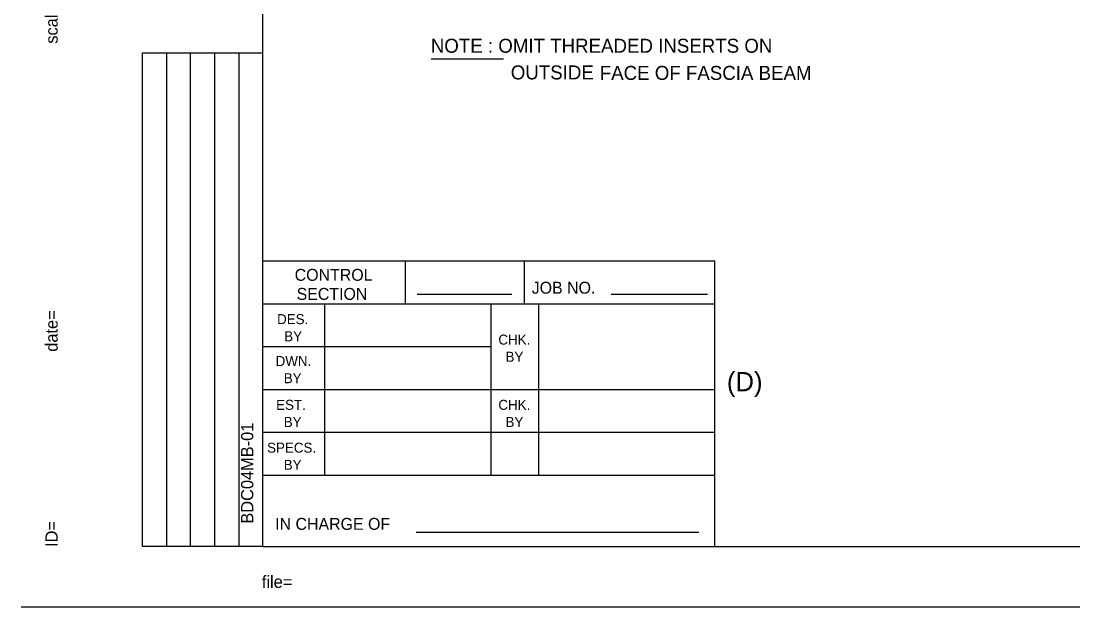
# Model space of a CAD drawing. Extents: x 499999.87 to 500002.82, y 499999.96 to 500001.79.
# Drawn here: x 499999.866 to 500000.592, y 499999.958 to 500000.362 of the extents above; entities that cross this region are included whole.
import ezdxf

# ---------------------------------------------------------------- set-up
doc = ezdxf.new("R2010")
doc.units = 0
for name, color, linetype in [('1', 7, 'Continuous'), ('2', 7, 'Continuous'), ('39', 7, 'Continuous')]:
    doc.layers.add(name, color=color, linetype=linetype)

msp = doc.modelspace()

# ---------------------------------------------------------------- linework, layer by layer
at = {"layer": '1'}
for p, q in [((500000.03314, 500000), (500000.03314, 500001.75)), ((499999.95013, 500000), (499999.95013, 500000.34022)), ((499999.95013, 500000.34022), (500000.03314, 500000.34022)), ((499999.96686, 500000), (499999.96686, 500000.34022)), ((499999.98327, 500000), (499999.98327, 500000.34022)), ((500000, 500000), (500000, 500000.34022)), ((500000.01673, 500000), (500000.01673, 500000.34022)), ((500000.03314, 500000), (499999.95013, 500000)), ((500000.03314, 500000), (500002.78314, 500000)), ((499999.86647, 499999.95833), (500002.8248, 499999.95833))]:
    msp.add_line(p, q, dxfattribs=at)
at = {"layer": '2'}
msp.add_line((500000.14928, 500000.33596), (500000.19915, 500000.33596), dxfattribs=at)
at = {"layer": '39'}
for p, q in [((500000.03314, 500000.19685), (500000.34482, 500000.19685)), ((500000.03314, 500000), (500000.03314, 500000.19685)), ((500000.13156, 500000.16732), (500000.13156, 500000.19685)), ((500000.21358, 500000.16732), (500000.21358, 500000.19685)), ((500000.34482, 500000), (500000.34482, 500000.19685)), ((500000.13944, 500000.17388), (500000.20472, 500000.17388)), ((500000.27329, 500000.17388), (500000.33957, 500000.17388)), ((500000.03314, 500000.16732), (500000.34482, 500000.16732)), ((500000.07579, 500000.04921), (500000.07579, 500000.16732)), ((500000.19062, 500000.04921), (500000.19062, 500000.16732)), ((500000.22343, 500000.04921), (500000.22343, 500000.16732)), ((500000.03314, 500000.1378), (500000.19062, 500000.1378)), ((500000.03314, 500000.10827), (500000.34482, 500000.10827)), ((500000.03314, 500000.07874), (500000.34482, 500000.07874)), ((500000.03314, 500000.04921), (500000.34482, 500000.04921)), ((500000.13878, 500000.00984), (500000.33366, 500000.00984)), ((500000.03314, 500000), (500000.34482, 500000))]:
    msp.add_line(p, q, dxfattribs=at)

# ---------------------------------------------------------------- texts
at = {"layer": '1'}
for s, height, p in [('scale=', 0.008433, (499999.89173, 500000.34646)), ('.......time......', 0.000122, (499999.89173, 500000.17126)), ('date=', 0.008433, (499999.89173, 500000.13419)), ('BDC04MB-01', 0.008433, (500000.02657, 500000.01575)), ('............who............', 0.000122, (499999.89173, 500000.02198)), ('ID=', 0.008433, (499999.89173, 499999.99967))]:
    msp.add_text(s, height=height, rotation=90, dxfattribs=at).set_placement(p)
for s, height, p in [('NOTE : OMIT THREADED INSERTS ON', 0.0096319, (500000.14895, 500000.34022)), ('OUTSIDE', 0.009632, (500000.20407, 500000.32185)), ('FACE OF FASCIA BEAM', 0.0096319, (500000.26542, 500000.32152)), ('CONTROL', 0.008203, (500000.05512, 500000.18307)), ('JOB NO.', 0.008203, (500000.2185, 500000.17421)), ('SECTION', 0.008203, (500000.05643, 500000.16995)), ('DES.', 0.00689, (500000.04298, 500000.15322)), ('BY', 0.00689, (500000.0479, 500000.1414)), ('CHK.', 0.00689, (500000.19554, 500000.13911)), ('BY', 0.00689, (500000.20046, 500000.1273)), ('DWN.', 0.00689, (500000.04199, 500000.12434)), ('BY', 0.00689, (500000.04757, 500000.11253)), ('(D)', 0.013254, (500000.35302, 500000.10696)), ('EST.', 0.00689, (500000.04232, 500000.09416)), ('CHK.', 0.00689, (500000.19554, 500000.09416)), ('BY', 0.00689, (500000.04757, 500000.08235)), ('BY', 0.00689, (500000.20046, 500000.08235)), ('SPECS.', 0.00689, (500000.03609, 500000.06463)), ('BY', 0.00689, (500000.04757, 500000.05282)), ('IN CHARGE OF', 0.0082028, (500000.04167, 500000.01148)), ('file=', 0.008433, (500000.03248, 499999.97146)), ('...................bob..................', 0.000122, (500000.06037, 499999.97146))]:
    msp.add_text(s, height=height, dxfattribs=at).set_placement(p)

doc.saveas('drawing.dxf')
